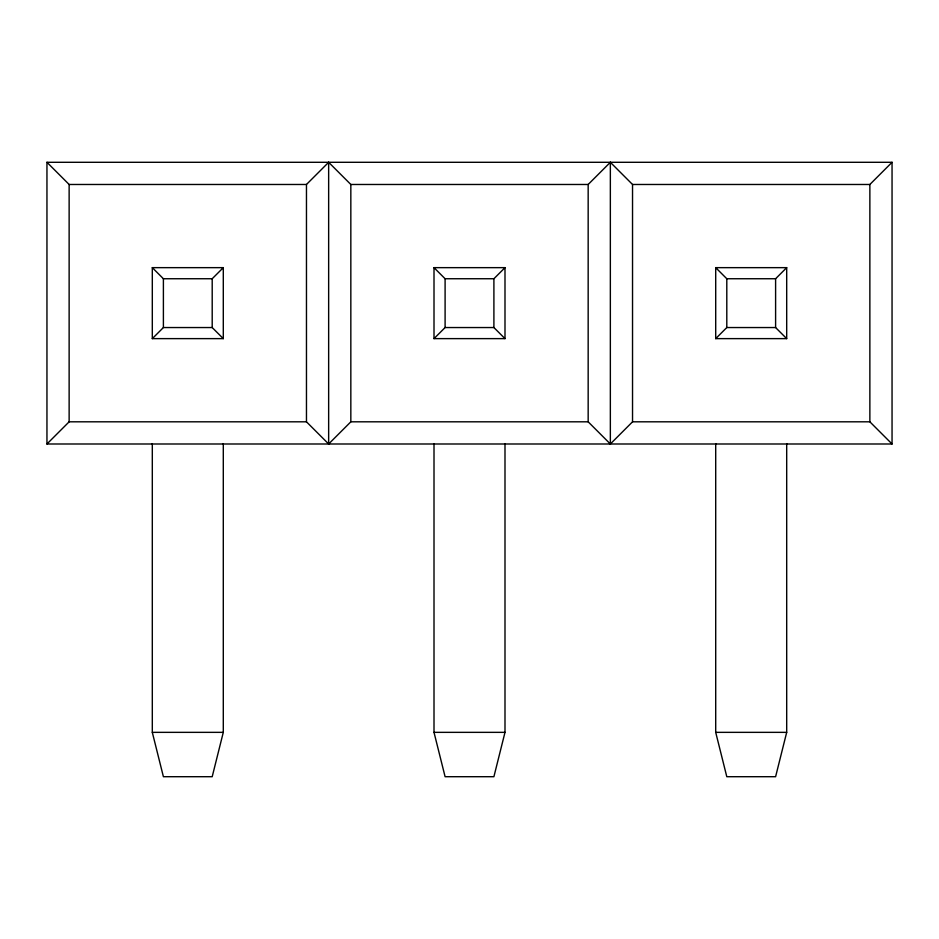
<?xml version="1.0" encoding="UTF-8"?>
<svg xmlns="http://www.w3.org/2000/svg" width="939" height="939" viewBox="0 0 939 939"><rect width="100%" height="100%" fill="white"/><g stroke="black" fill="none" stroke-linecap="round" stroke-linejoin="round"><path stroke-width="1.41" d="M223.294 443.607L223.294 732.35L212.202 776.706L163.398 776.706L152.306 732.35L152.306 443.607M504.994 443.607L504.994 732.35L493.902 776.706L445.098 776.706L434.006 732.35L434.006 443.607M786.694 443.607L786.694 732.35L775.602 776.706L726.798 776.706L715.706 732.35L715.706 443.607M46.95 443.994L69.134 421.811L69.134 184.478L46.95 162.294L46.95 443.994L892.05 443.994L892.05 162.294L46.95 162.294M152.306 338.627L163.398 327.547L212.202 327.547L223.294 338.627L152.306 338.627L152.306 267.65L223.294 267.65L223.294 338.627M212.202 327.547L212.202 278.742L223.294 267.65M306.466 184.478L328.65 162.294L350.834 184.478L350.834 421.811L328.65 443.994L306.466 421.811L306.466 184.478L69.134 184.478M434.006 338.627L445.098 327.547L493.902 327.547L504.994 338.627L434.006 338.627L434.006 267.65L504.994 267.65L504.994 338.627M493.902 327.547L493.902 278.742L504.994 267.65M588.166 184.478L610.35 162.294L632.534 184.478L632.534 421.811L610.35 443.994L588.166 421.811L588.166 184.478L350.834 184.478M715.706 338.627L726.798 327.547L775.602 327.547L786.694 338.627L786.694 267.65L715.706 267.65L715.706 338.627L786.694 338.627M775.602 327.547L775.602 278.742L786.694 267.65M632.534 184.478L869.866 184.478L892.05 162.294M152.306 267.65L163.398 278.742L212.202 278.742M434.006 267.65L445.098 278.742L493.902 278.742M715.706 267.65L726.798 278.742L775.602 278.742M69.134 421.811L306.466 421.811M350.834 421.811L588.166 421.811M632.534 421.811L869.866 421.811L892.05 443.994M152.306 732.35L223.294 732.35M434.006 732.35L504.994 732.35M715.706 732.35L786.694 732.35M869.866 184.478L869.866 421.811M726.798 278.742L726.798 327.547M610.35 162.294L610.35 443.994M445.098 278.742L445.098 327.547M328.65 162.294L328.65 443.994M163.398 278.742L163.398 327.547"/></g></svg>
